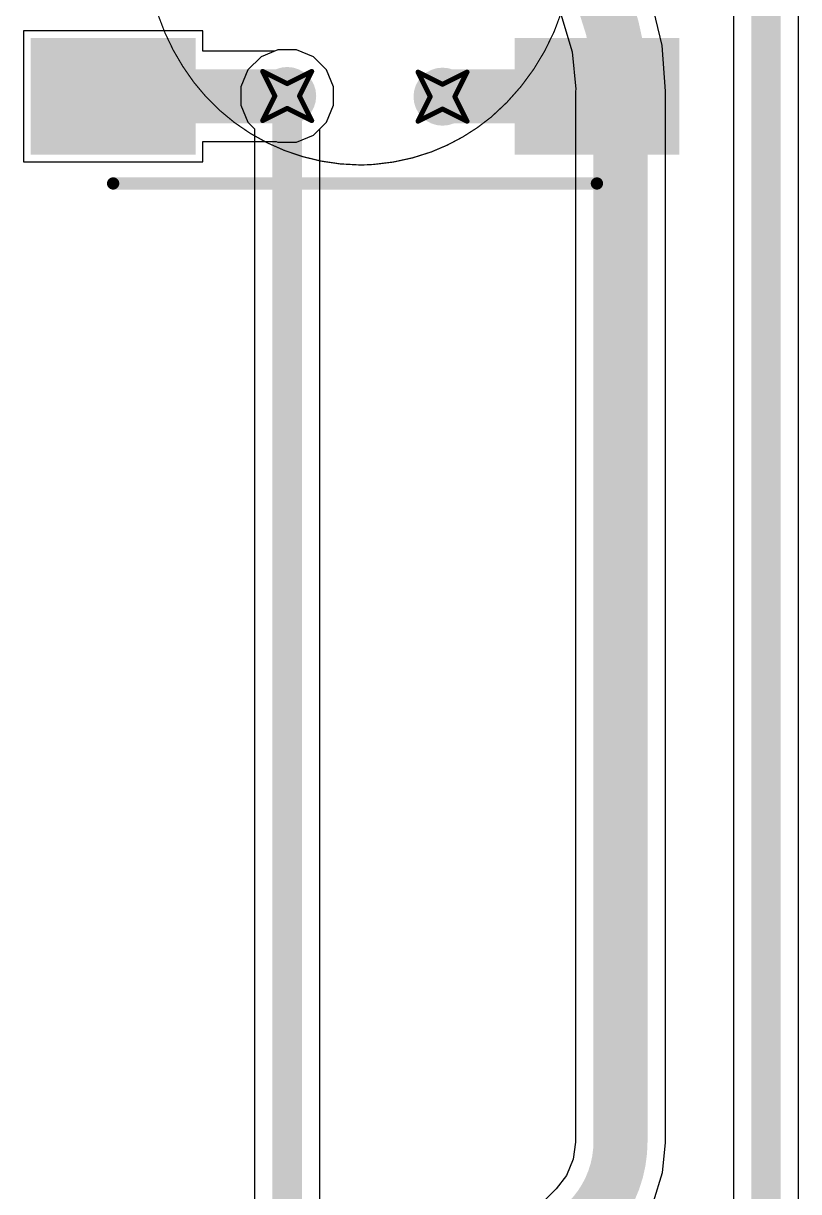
# Model space of a CAD drawing. Header units: inches. Extents: x -11 to 1110, y -7 to 455.
# Drawn here: x 670.69 to 678.7, y 97.83 to 109.91 of the extents above; entities that cross this region are included whole.
import ezdxf

# ---------------------------------------------------------------- set-up
doc = ezdxf.new("R2010")
doc.units = ezdxf.units.IN
for name, color, linetype in [('Bottom Layer', 5, 'Continuous'), ('Drill Drawing', 1, 'Continuous'), ('Mechanical 7', 56, 'Continuous'), ('Top Layer', 1, 'Continuous'), ('Top Overlay', 2, 'Continuous'), ('Top Paste', 8, 'Continuous'), ('Top Solder', 216, 'Continuous'), ('Via Holes', 16, 'Continuous')]:
    doc.layers.add(name, color=color, linetype=linetype)

msp = doc.modelspace()

# ---------------------------------------------------------------- hatches: boundary and pattern name
at = {"layer": 'Bottom Layer'}
h = msp.add_hatch(color=5, dxfattribs=at)
edge = h.paths.add_edge_path()
edge.add_arc((673.41424626, 109.15841516), 0.2999994, 0, 360)
h = msp.add_hatch(color=5, dxfattribs=at)
edge = h.paths.add_edge_path()
edge.add_arc((675.0197853399999, 109.15163336), 0.2999994, 0, 360)
at = {"layer": 'Top Layer'}
for points in [[(670.86541595, 109.65502326), (672.3654154899999, 109.65502326), (672.3654154899999, 108.65502526), (670.86541595, 108.65502526)], [(675.86541611, 109.65502326), (677.3654156499999, 109.65502326), (677.3654156499999, 108.65502526), (675.86541611, 108.65502526)]]:
    msp.add_hatch(color=1, dxfattribs=at).paths.add_polyline_path(points)
h = msp.add_hatch(color=1, dxfattribs=at)
edge = h.paths.add_edge_path()
edge.add_arc((673.41424626, 109.15841516), 0.2999994, 0, 360)
h = msp.add_hatch(color=1, dxfattribs=at)
edge = h.paths.add_edge_path()
edge.add_arc((675.0197853399999, 109.15163336), 0.2999994, 0, 360)
at = {"layer": 'Top Paste'}
for points in [[(670.86541595, 109.65502326), (672.3654154899999, 109.65502326), (672.3654154899999, 108.65502526), (670.86541595, 108.65502526)], [(675.86541611, 109.65502326), (677.3654156499999, 109.65502326), (677.3654156499999, 108.65502526), (675.86541611, 108.65502526)]]:
    msp.add_hatch(color=8, dxfattribs=at).paths.add_polyline_path(points)
at = {"layer": 'Top Solder'}
for points in [[(670.76381595, 109.75662326), (672.46701549, 109.75662326), (672.46701549, 108.55342526), (670.76381595, 108.55342526)], [(675.76381611, 109.75662326), (677.46701565, 109.75662326), (677.46701565, 108.55342526), (675.76381611, 108.55342526)]]:
    msp.add_hatch(color=216, dxfattribs=at).paths.add_polyline_path(points)
at = {"layer": 'Via Holes'}
h = msp.add_hatch(color=7, dxfattribs=at)
edge = h.paths.add_edge_path()
edge.add_arc((673.41424626, 109.15841516), 0.1499997, 0, 360)
h = msp.add_hatch(color=7, dxfattribs=at)
edge = h.paths.add_edge_path()
edge.add_arc((675.0197853399999, 109.15163336), 0.1499997, 0, 360)

# ---------------------------------------------------------------- linework, layer by layer
at = {"layer": 'Bottom Layer'}
for p, q in [((678.02677704, 112.11937444), (678.02677704, 93.22647344)), ((678.7001157999999, 93.23760879999999), (678.7001157999999, 112.11937444)), ((677.28865304, 109.67961046), (677.17852118, 110.13834716)), ((676.2409766999999, 110.00532228), (676.3593457799999, 109.61510716)), ((677.32566846, 109.20929644), (677.28865304, 109.67961046)), ((673.1435940199999, 109.56347404), (673.00918738, 109.4290674)), ((673.31920708, 109.63621456), (673.1435940199999, 109.56347404)), ((673.50928544, 109.63621456), (673.31920708, 109.63621456)), ((673.6848985, 109.56347404), (673.50928544, 109.63621456)), ((673.81930514, 109.4290674), (673.6848985, 109.56347404)), ((676.3593457799999, 109.61510716), (676.3972375, 109.23038352)), ((673.00918738, 109.4290674), (672.9364468599999, 109.25345434)), ((673.89204566, 109.25345434), (673.81930514, 109.4290674)), ((672.9364468599999, 109.25345434), (672.9364468599999, 109.06337598)), ((673.89204566, 109.06337598), (673.89204566, 109.25345434)), ((676.3972375, 109.23038352), (676.39304396, 109.20929644)), ((676.39304396, 109.20929644), (676.39304396, 98.3488)), ((677.32535604, 98.3488), (677.32535604, 109.20929644)), ((677.32535604, 109.20929644), (677.32566846, 109.20929644)), ((672.9364468599999, 109.06337598), (673.00918738, 108.88776292)), ((673.81930514, 108.88776292), (673.89204566, 109.06337598)), ((673.00918738, 108.88776292), (673.0775768799999, 108.81937342)), ((673.0775768799999, 108.81937342), (673.0775768799999, 88.78201191999999)), ((673.7509156399999, 108.81937342), (673.81930514, 108.88776292)), ((673.7509156399999, 88.78229132), (673.7509156399999, 108.81937342)), ((676.39438254, 98.342069), (676.37149714, 98.16823902)), ((676.39304396, 98.3488), (676.39438254, 98.342069)), ((677.29297866, 98.03146763999999), (677.323131, 98.33761892)), ((677.323131, 98.33761892), (677.32535604, 98.3488)), ((676.37149714, 98.16823902), (676.30180462, 97.99998434)), ((676.30180462, 97.99998434), (676.1950763599999, 97.86088885999999)), ((677.20041598, 97.72632981999999), (677.29297866, 98.03146763999999)), ((676.1893639, 97.85707378), (674.9352160399999, 96.60292338)), ((676.1950763599999, 97.86088885999999), (676.1893639, 97.85707378))]:
    msp.add_line(p, q, dxfattribs=at)
for points in [[(678.36344642, 92.89856705999999, 0.3048, 0.3048, 0), (678.36344642, 112.45841618, 0.3048, 0.3048, 0)], [(676.11525178, 111.00534822, 0.5588, 0.5588, -0.198912367379658), (676.8592, 109.20929644, 0.5588, 0.5588, 0)], [(676.8592, 98.3488, 0.5588, 0.5588, 0), (676.8592, 109.20929644, 0.5588, 0.5588, 0)], [(673.41424626, 88.44324958, 0.3048, 0.3048, 0), (673.41424626, 109.15841516, 0.3048, 0.3048, 0)], [(676.8592, 98.3488, 0.5588, 0.5588, -0.198912367379658), (676.51898732, 97.52745036, 0.5588, 0.5588, 0)]]:
    msp.add_lwpolyline(points, format="xyseb", dxfattribs=at)
for points in [[(676.7194999999999, 109.20929644, 0.2794, 0.2794, 1), (676.9988999999999, 109.20929644, 0.2794, 0.2794, 1)], [(676.7194999999999, 109.20929644, 0.2794, 0.2794, 1), (676.9988999999999, 109.20929644, 0.2794, 0.2794, 1)], [(673.3380462599999, 109.15841516, 0.1524, 0.1524, 1), (673.49044626, 109.15841516, 0.1524, 0.1524, 1)], [(676.7194999999999, 98.3488, 0.2794, 0.2794, 1), (676.9988999999999, 98.3488, 0.2794, 0.2794, 1)], [(676.7194999999999, 98.3488, 0.2794, 0.2794, 1), (676.9988999999999, 98.3488, 0.2794, 0.2794, 1)]]:
    msp.add_lwpolyline(points, format="xyseb", close=True, dxfattribs=at)
at = {"layer": 'Drill Drawing'}
for points in [[(673.16024626, 109.41241516, 0.0508, 0.0508, 0), (673.41424626, 109.28541516, 0.0508, 0.0508, 0)], [(673.16024626, 109.41241516, 0.0508, 0.0508, 0), (673.28724626, 109.15841516, 0.0508, 0.0508, 0)], [(673.41424626, 109.28541516, 0.0508, 0.0508, 0), (673.6682462599999, 109.41241516, 0.0508, 0.0508, 0)], [(673.54124626, 109.15841516, 0.0508, 0.0508, 0), (673.6682462599999, 109.41241516, 0.0508, 0.0508, 0)], [(674.76578534, 109.40563336, 0.0508, 0.0508, 0), (675.0197853399999, 109.27863336, 0.0508, 0.0508, 0)], [(674.76578534, 109.40563336, 0.0508, 0.0508, 0), (674.8927853399999, 109.15163336, 0.0508, 0.0508, 0)], [(675.0197853399999, 109.27863336, 0.0508, 0.0508, 0), (675.2737853399999, 109.40563336, 0.0508, 0.0508, 0)], [(675.14678534, 109.15163336, 0.0508, 0.0508, 0), (675.2737853399999, 109.40563336, 0.0508, 0.0508, 0)], [(673.16024626, 108.90441516, 0.0508, 0.0508, 0), (673.28724626, 109.15841516, 0.0508, 0.0508, 0)], [(673.54124626, 109.15841516, 0.0508, 0.0508, 0), (673.6682462599999, 108.90441516, 0.0508, 0.0508, 0)], [(674.76578534, 108.89763336, 0.0508, 0.0508, 0), (674.8927853399999, 109.15163336, 0.0508, 0.0508, 0)], [(675.14678534, 109.15163336, 0.0508, 0.0508, 0), (675.2737853399999, 108.89763336, 0.0508, 0.0508, 0)], [(673.16024626, 108.90441516, 0.0508, 0.0508, 0), (673.41424626, 109.03141516, 0.0508, 0.0508, 0)], [(673.41424626, 109.03141516, 0.0508, 0.0508, 0), (673.6682462599999, 108.90441516, 0.0508, 0.0508, 0)], [(674.76578534, 108.89763336, 0.0508, 0.0508, 0), (675.0197853399999, 109.02463336, 0.0508, 0.0508, 0)], [(675.0197853399999, 109.02463336, 0.0508, 0.0508, 0), (675.2737853399999, 108.89763336, 0.0508, 0.0508, 0)]]:
    msp.add_lwpolyline(points, format="xyseb", dxfattribs=at)
for points in [[(673.14754626, 109.41241516, 0.0254, 0.0254, 1), (673.1729462599999, 109.41241516, 0.0254, 0.0254, 1)], [(673.14754626, 109.41241516, 0.0254, 0.0254, 1), (673.1729462599999, 109.41241516, 0.0254, 0.0254, 1)], [(673.6555462599999, 109.41241516, 0.0254, 0.0254, 1), (673.6809462599999, 109.41241516, 0.0254, 0.0254, 1)], [(673.6555462599999, 109.41241516, 0.0254, 0.0254, 1), (673.6809462599999, 109.41241516, 0.0254, 0.0254, 1)], [(674.75308534, 109.40563336, 0.0254, 0.0254, 1), (674.77848534, 109.40563336, 0.0254, 0.0254, 1)], [(674.75308534, 109.40563336, 0.0254, 0.0254, 1), (674.77848534, 109.40563336, 0.0254, 0.0254, 1)], [(675.26108534, 109.40563336, 0.0254, 0.0254, 1), (675.2864853399999, 109.40563336, 0.0254, 0.0254, 1)], [(675.26108534, 109.40563336, 0.0254, 0.0254, 1), (675.2864853399999, 109.40563336, 0.0254, 0.0254, 1)], [(673.4015462599999, 109.28541516, 0.0254, 0.0254, 1), (673.42694626, 109.28541516, 0.0254, 0.0254, 1)], [(673.4015462599999, 109.28541516, 0.0254, 0.0254, 1), (673.42694626, 109.28541516, 0.0254, 0.0254, 1)], [(675.00708534, 109.27863336, 0.0254, 0.0254, 1), (675.03248534, 109.27863336, 0.0254, 0.0254, 1)], [(675.00708534, 109.27863336, 0.0254, 0.0254, 1), (675.03248534, 109.27863336, 0.0254, 0.0254, 1)], [(673.27454626, 109.15841516, 0.0254, 0.0254, 1), (673.29994626, 109.15841516, 0.0254, 0.0254, 1)], [(673.27454626, 109.15841516, 0.0254, 0.0254, 1), (673.29994626, 109.15841516, 0.0254, 0.0254, 1)], [(673.52854626, 109.15841516, 0.0254, 0.0254, 1), (673.55394626, 109.15841516, 0.0254, 0.0254, 1)], [(673.52854626, 109.15841516, 0.0254, 0.0254, 1), (673.55394626, 109.15841516, 0.0254, 0.0254, 1)], [(674.8800853399999, 109.15163336, 0.0254, 0.0254, 1), (674.90548534, 109.15163336, 0.0254, 0.0254, 1)], [(674.8800853399999, 109.15163336, 0.0254, 0.0254, 1), (674.90548534, 109.15163336, 0.0254, 0.0254, 1)], [(675.13408534, 109.15163336, 0.0254, 0.0254, 1), (675.15948534, 109.15163336, 0.0254, 0.0254, 1)], [(675.13408534, 109.15163336, 0.0254, 0.0254, 1), (675.15948534, 109.15163336, 0.0254, 0.0254, 1)], [(673.4015462599999, 109.03141516, 0.0254, 0.0254, 1), (673.42694626, 109.03141516, 0.0254, 0.0254, 1)], [(673.4015462599999, 109.03141516, 0.0254, 0.0254, 1), (673.42694626, 109.03141516, 0.0254, 0.0254, 1)], [(675.00708534, 109.02463336, 0.0254, 0.0254, 1), (675.03248534, 109.02463336, 0.0254, 0.0254, 1)], [(675.00708534, 109.02463336, 0.0254, 0.0254, 1), (675.03248534, 109.02463336, 0.0254, 0.0254, 1)], [(673.14754626, 108.90441516, 0.0254, 0.0254, 1), (673.1729462599999, 108.90441516, 0.0254, 0.0254, 1)], [(673.14754626, 108.90441516, 0.0254, 0.0254, 1), (673.1729462599999, 108.90441516, 0.0254, 0.0254, 1)], [(673.6555462599999, 108.90441516, 0.0254, 0.0254, 1), (673.6809462599999, 108.90441516, 0.0254, 0.0254, 1)], [(673.6555462599999, 108.90441516, 0.0254, 0.0254, 1), (673.6809462599999, 108.90441516, 0.0254, 0.0254, 1)], [(674.75308534, 108.89763336, 0.0254, 0.0254, 1), (674.77848534, 108.89763336, 0.0254, 0.0254, 1)], [(674.75308534, 108.89763336, 0.0254, 0.0254, 1), (674.77848534, 108.89763336, 0.0254, 0.0254, 1)], [(675.26108534, 108.89763336, 0.0254, 0.0254, 1), (675.2864853399999, 108.89763336, 0.0254, 0.0254, 1)], [(675.26108534, 108.89763336, 0.0254, 0.0254, 1), (675.2864853399999, 108.89763336, 0.0254, 0.0254, 1)]]:
    msp.add_lwpolyline(points, format="xyseb", close=True, dxfattribs=at)
at = {"layer": 'Mechanical 7'}
for points in [[(676.2378398, 111.56287314, 0.0127, 0.0127, -0.3078735938871657), (675.52269518, 108.94055174, 0.0127, 0.0127, 0)], [(672.33488342, 109.4650211, 0.0127, 0.0127, -0.06146001996693519), (672.08176226, 109.99229716, 0.0127, 0.0127, 0)], [(674.15993184, 108.44570894, 0.0127, 0.0127, -0.2553413211070344), (672.33488596, 109.4650211, 0.0127, 0.0127, 0)], [(675.5226977199999, 108.94055174, 0.0127, 0.0127, -0.08297671873160127), (674.9043296399999, 108.58049912, 0.0127, 0.0127, 0)], [(674.9043296399999, 108.58049658, 0.0127, 0.0127, -0.0696205556962863), (674.3082653, 108.45108866, 0.0127, 0.0127, 0)], [(674.3082653, 108.4510912, 0.0127, 0.0127, -0.01805490701317619), (674.15993184, 108.44570894, 0.0127, 0.0127, 0)]]:
    msp.add_lwpolyline(points, format="xyseb", dxfattribs=at)
for points in [[(672.3317084199999, 109.4650211, 0.00635, 0.00635, 1), (672.33805842, 109.4650211, 0.00635, 0.00635, 1)], [(672.33171096, 109.4650211, 0.00635, 0.00635, 1), (672.3380609599999, 109.4650211, 0.00635, 0.00635, 1)], [(675.51952018, 108.94055174, 0.00635, 0.00635, 1), (675.52587018, 108.94055174, 0.00635, 0.00635, 1)], [(675.5195227199999, 108.94055174, 0.00635, 0.00635, 1), (675.5258727199999, 108.94055174, 0.00635, 0.00635, 1)], [(674.90115464, 108.58049912, 0.00635, 0.00635, 1), (674.90750464, 108.58049912, 0.00635, 0.00635, 1)], [(674.90115464, 108.58049658, 0.00635, 0.00635, 1), (674.90750464, 108.58049658, 0.00635, 0.00635, 1)], [(674.3050903, 108.4510912, 0.00635, 0.00635, 1), (674.3114403, 108.4510912, 0.00635, 0.00635, 1)], [(674.3050903, 108.45108866, 0.00635, 0.00635, 1), (674.3114403, 108.45108866, 0.00635, 0.00635, 1)], [(674.15675684, 108.44570894, 0.00635, 0.00635, 1), (674.16310684, 108.44570894, 0.00635, 0.00635, 1)], [(674.15675684, 108.44570894, 0.00635, 0.00635, 1), (674.16310684, 108.44570894, 0.00635, 0.00635, 1)]]:
    msp.add_lwpolyline(points, format="xyseb", close=True, dxfattribs=at)
at = {"layer": 'Top Layer'}
for p, q in [((672.54321422, 109.83282326), (670.68761722, 109.83282326)), ((670.68761722, 109.83282326), (670.68761722, 108.47722526)), ((672.54321422, 109.6211803), (672.54321422, 109.83282326)), ((673.2829104799999, 109.6211803), (672.54321422, 109.6211803)), ((673.31920708, 109.63621456), (673.2829104799999, 109.6211803)), ((673.50928544, 109.63621456), (673.31920708, 109.63621456)), ((673.6848985, 109.56347404), (673.50928544, 109.63621456)), ((673.81930514, 109.4290674), (673.6848985, 109.56347404)), ((673.89204566, 109.25345434), (673.81930514, 109.4290674)), ((673.89204566, 109.06337598), (673.89204566, 109.25345434)), ((673.81930514, 108.88776292), (673.89204566, 109.06337598)), ((673.6848985, 108.75335628), (673.81930514, 108.88776292)), ((673.50928544, 108.68061576), (673.6848985, 108.75335628)), ((672.54321422, 108.47722526), (672.54321422, 108.68886822)), ((672.54321422, 108.68886822), (673.29928332, 108.68886822)), ((673.29928332, 108.68886822), (673.31920708, 108.68061576)), ((673.31920708, 108.68061576), (673.50928544, 108.68061576)), ((670.68761722, 108.47722526), (672.54321422, 108.47722526))]:
    msp.add_line(p, q, dxfattribs=at)
for points in [[(671.61541572, 109.15502426, 0.5588, 0.5588, 0), (673.41424626, 109.15502426, 0.5588, 0.5588, 0)], [(675.0197853399999, 109.15502426, 0.5588, 0.5588, 0), (676.61541588, 109.15502426, 0.5588, 0.5588, 0)]]:
    msp.add_lwpolyline(points, format="xyseb", dxfattribs=at)
for points in [[(671.47571572, 109.15502426, 0.2794, 0.2794, 1), (671.7551157199999, 109.15502426, 0.2794, 0.2794, 1)], [(673.27454626, 109.15502426, 0.2794, 0.2794, 1), (673.55394626, 109.15502426, 0.2794, 0.2794, 1)], [(674.8800853399999, 109.15502426, 0.2794, 0.2794, 1), (675.15948534, 109.15502426, 0.2794, 0.2794, 1)], [(676.4757158799999, 109.15502426, 0.2794, 0.2794, 1), (676.75511588, 109.15502426, 0.2794, 0.2794, 1)]]:
    msp.add_lwpolyline(points, format="xyseb", close=True, dxfattribs=at)
at = {"layer": 'Top Overlay'}
msp.add_lwpolyline([(671.61541572, 108.25422596, 0.127, 0.127, 0), (676.61541588, 108.25422596, 0.127, 0.127, 0)], format="xyseb", dxfattribs=at)
for points in [[(671.58366572, 108.25422596, 0.0635, 0.0635, 1), (671.64716572, 108.25422596, 0.0635, 0.0635, 1)], [(676.5836658799999, 108.25422596, 0.0635, 0.0635, 1), (676.64716588, 108.25422596, 0.0635, 0.0635, 1)]]:
    msp.add_lwpolyline(points, format="xyseb", close=True, dxfattribs=at)

doc.saveas('drawing.dxf')
